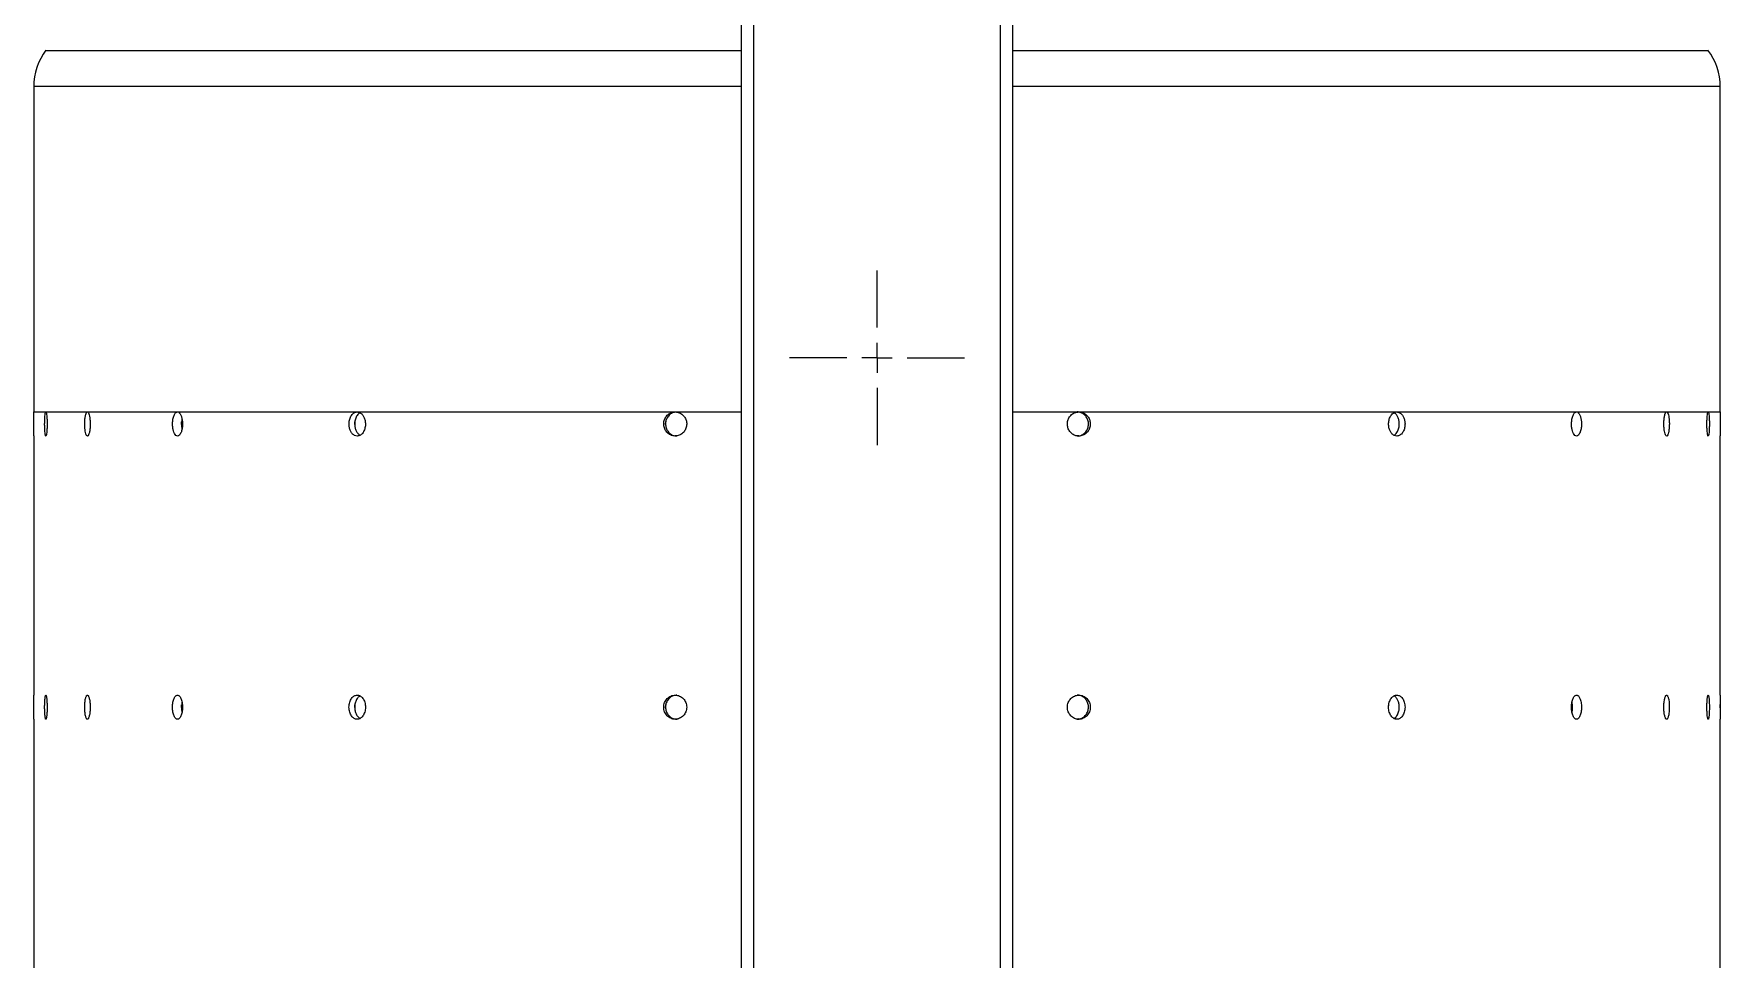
# Model space of a CAD drawing. Header units: millimetres. Extents: x -6549 to -609, y -17178 to -12978.
# Drawn here: x -3697.1 to -3417.1, y -13879.3 to -13725.7 of the extents above; entities that cross this region are included whole.
import ezdxf

# ---------------------------------------------------------------- set-up
doc = ezdxf.new("R2010")
doc.units = ezdxf.units.MM

# ---------------------------------------------------------------- blocks, each defined once
blk = doc.blocks.new('SW_CENTERMARKSYMBOL_10')
at = {"color": 0, "linetype": 'Continuous', "lineweight": 0}
for p, q in [((0, 0.5), (0, 1.45)), ((-0.5, 0), (-1.45, 0)), ((0, 0), (-0.25, 0)), ((0, 0), (0, 0.25)), ((0, 0), (0, -0.25)), ((0, 0), (0.25, 0)), ((0.5, 0), (1.45, 0)), ((0, -0.5), (0, -1.45))]:
    blk.add_line(p, q, dxfattribs=at)
blk = doc.blocks.new('bok')
for p, q in [((-7872.73, -15417.95), (-7872.73, -14566.95)), ((-7870.73, -14566.95), (-7870.73, -15417.95)), ((-7829.73, -15417.95), (-7829.73, -14566.95)), ((-7827.73, -14566.95), (-7827.73, -15417.95)), ((-7990.23, -14645.95), (-7990.23, -14699.95)), ((-7710.23, -14699.95), (-7710.23, -14645.95)), ((-7990.23, -14699.95), (-7988.22, -14699.95)), ((-7988.22, -14699.95), (-7981.32, -14699.95)), ((-7981.32, -14699.95), (-7966.36, -14699.95)), ((-7966.36, -14699.95), (-7936.53, -14699.95)), ((-7936.53, -14699.95), (-7883.73, -14699.95)), ((-7883.73, -14699.95), (-7872.73, -14699.95)), ((-7827.73, -14699.95), (-7816.72, -14699.95)), ((-7816.72, -14699.95), (-7763.93, -14699.95)), ((-7763.93, -14699.95), (-7734.09, -14699.95)), ((-7734.09, -14699.95), (-7719.14, -14699.95)), ((-7719.14, -14699.95), (-7712.24, -14699.95)), ((-7712.24, -14699.95), (-7710.23, -14699.95)), ((-7965.69, -14702.02), (-7965.68, -14701.57)), ((-7936.93, -14702.01), (-7936.9, -14701.57)), ((-7885.32, -14702.04), (-7885.29, -14701.52)), ((-7990.23, -14703.92), (-7990.23, -14746.95)), ((-7883.42, -14703.9), (-7883.73, -14703.93)), ((-7816.7, -14703.9), (-7817.02, -14703.93)), ((-7710.23, -14746.95), (-7710.23, -14703.92)), ((-7965.69, -14749.02), (-7965.68, -14748.57)), ((-7936.93, -14749.01), (-7936.9, -14748.57)), ((-7885.32, -14749.04), (-7885.29, -14748.52)), ((-7818.62, -14749.05), (-7818.58, -14748.52)), ((-7765.29, -14749.02), (-7765.26, -14748.57)), ((-7734.92, -14749.02), (-7734.91, -14748.56)), ((-7710.23, -14749.06), (-7710.23, -14748.51)), ((-7990.23, -14750.92), (-7990.23, -14793.95)), ((-7883.42, -14750.9), (-7883.73, -14750.93)), ((-7816.7, -14750.9), (-7817.02, -14750.93)), ((-7710.23, -14793.95), (-7710.23, -14750.92))]:
    blk.add_line(p, q)
for centre, start, end in [((-7980.23, -14645.95), 142.8382, 180.0318), ((-7720.23, -14645.95), 359.9439, 37.2348)]:
    blk.add_arc(centre, 10, start, end)
for points, knots in [([(-7988.14, -14639.95), (-7988.1, -14639.95), (-7987.99, -14639.95), (-7986.49, -14639.95), (-7984.17, -14639.95), (-7981.23, -14639.95), (-7977.44, -14639.95), (-7972.75, -14639.95), (-7967.07, -14639.95), (-7960.87, -14639.95), (-7954.35, -14639.95), (-7947.65, -14639.95), (-7940.16, -14639.95), (-7932.44, -14639.95), (-7924.72, -14639.95), (-7917.11, -14639.95), (-7908.86, -14639.95), (-7900.84, -14639.95), (-7893.35, -14639.95), (-7886.48, -14639.95), (-7879.61, -14639.95), (-7874.92, -14639.95), (-7872.73, -14639.95)], [0, 0, 0, 0, 0.066397, 0.14653, 0.209783, 0.273068, 0.336315, 0.40105, 0.465829, 0.530543, 0.580927, 0.631306, 0.682472, 0.733628, 0.772702, 0.81177, 0.851754, 0.891725, 0.919351, 0.946972, 0.975292, 1, 1, 1, 1]), ([(-7827.73, -14639.95), (-7825.72, -14639.95), (-7821.42, -14639.95), (-7815.07, -14639.95), (-7808.62, -14639.95), (-7802.38, -14639.95), (-7795.13, -14639.95), (-7787.15, -14639.95), (-7778.62, -14639.95), (-7770.69, -14639.95), (-7763.21, -14639.95), (-7756.24, -14639.95), (-7749.79, -14639.95), (-7743.91, -14639.95), (-7738.57, -14639.95), (-7733.75, -14639.95), (-7728.7, -14639.95), (-7723.76, -14639.95), (-7719.33, -14639.95), (-7715.94, -14639.95), (-7713.63, -14639.95), (-7712.36, -14639.95), (-7712.34, -14639.95), (-7712.33, -14639.95)], [0, 0, 0, 0, 0.022697, 0.048446, 0.074198, 0.100485, 0.126776, 0.169067, 0.211372, 0.254814, 0.298264, 0.344276, 0.390335, 0.436364, 0.483576, 0.530817, 0.578038, 0.650816, 0.723663, 0.796459, 0.87126, 0.946114, 1, 1, 1, 1]), ([(-7872.73, -14645.95), (-7873.33, -14645.95), (-7877.2, -14645.95), (-7884.05, -14645.95), (-7892.96, -14645.95), (-7901.21, -14645.95), (-7908.86, -14645.95), (-7916.08, -14645.95), (-7923.87, -14645.95), (-7932.02, -14645.95), (-7940.27, -14645.95), (-7947.74, -14645.95), (-7954.9, -14645.95), (-7961.66, -14645.95), (-7967.9, -14645.95), (-7973.29, -14645.95), (-7977.87, -14645.95), (-7981.91, -14645.95), (-7985.31, -14645.95), (-7987.95, -14645.95), (-7989.57, -14645.95), (-7990.29, -14645.95), (-7990.17, -14645.95), (-7990.14, -14645.95)], [0, 0, 0, 0, 0.006541, 0.042544, 0.078456, 0.112099, 0.145844, 0.179623, 0.21331, 0.262203, 0.31123, 0.360309, 0.409273, 0.467727, 0.526307, 0.584965, 0.643615, 0.702129, 0.771179, 0.840387, 0.909687, 0.978999, 1, 1, 1, 1]), ([(-7710.35, -14645.95), (-7710.33, -14645.95), (-7710.29, -14645.95), (-7711.28, -14645.95), (-7713.2, -14645.95), (-7716.16, -14645.95), (-7720.14, -14645.95), (-7725.18, -14645.95), (-7730.82, -14645.95), (-7736.77, -14645.95), (-7742.83, -14645.95), (-7749.66, -14645.95), (-7757.29, -14645.95), (-7765.16, -14645.95), (-7773.1, -14645.95), (-7780.96, -14645.95), (-7789.44, -14645.95), (-7798.36, -14645.95), (-7807.68, -14645.95), (-7817.36, -14645.95), (-7824.12, -14645.95), (-7827.66, -14645.95), (-7827.73, -14645.95)], [0, 0, 0, 0, 0.041515, 0.11146, 0.181624, 0.251862, 0.322055, 0.392117, 0.461994, 0.514094, 0.566353, 0.618613, 0.670768, 0.722781, 0.763311, 0.80396, 0.844558, 0.885017, 0.923072, 0.961214, 0.999222, 1, 1, 1, 1]), ([(-7990.23, -14703.92), (-7990.23, -14703.93), (-7990.23, -14703.96), (-7990.23, -14703.77), (-7990.23, -14703.39), (-7990.22, -14702.82), (-7990.22, -14702.16), (-7990.22, -14701.48), (-7990.23, -14700.85), (-7990.23, -14700.35), (-7990.23, -14700.01), (-7990.23, -14699.97), (-7990.23, -14699.95)], [0, 0, 0, 0, 0.037075, 0.144442, 0.251811, 0.35918, 0.466549, 0.573919, 0.681284, 0.788655, 0.896025, 1, 1, 1, 1]), ([(-7988.22, -14699.95), (-7988.24, -14699.97), (-7988.29, -14700.02), (-7988.35, -14700.37), (-7988.39, -14700.89), (-7988.41, -14701.45), (-7988.42, -14702.03), (-7988.41, -14702.61), (-7988.38, -14703.21), (-7988.33, -14703.66), (-7988.27, -14703.93), (-7988.2, -14703.98), (-7988.13, -14703.79), (-7988.07, -14703.39), (-7988.03, -14702.82), (-7988.01, -14702.16), (-7988.01, -14701.48), (-7988.04, -14700.86), (-7988.09, -14700.36), (-7988.15, -14700.03), (-7988.2, -14699.95), (-7988.22, -14699.95), (-7988.22, -14699.95)], [0, 0, 0, 0, 0.0543134, 0.1093523, 0.1638474, 0.2174112, 0.2501052, 0.3026093, 0.3551004, 0.4080241, 0.461858, 0.5165361, 0.571615, 0.6264718, 0.6806007, 0.7338359, 0.7864009, 0.8387789, 0.8915075, 0.9449911, 0.9993393, 1, 1, 1, 1]), ([(-7981.32, -14699.95), (-7981.37, -14699.97), (-7981.47, -14700.01), (-7981.61, -14700.35), (-7981.71, -14700.89), (-7981.76, -14701.47), (-7981.77, -14702.03), (-7981.75, -14702.59), (-7981.69, -14703.16), (-7981.58, -14703.62), (-7981.45, -14703.91), (-7981.29, -14703.99), (-7981.13, -14703.81), (-7980.99, -14703.4), (-7980.89, -14702.81), (-7980.85, -14702.15), (-7980.86, -14701.49), (-7980.92, -14700.89), (-7981.02, -14700.4), (-7981.15, -14700.05), (-7981.26, -14699.95), (-7981.31, -14699.95), (-7981.32, -14699.95)], [0, 0, 0, 0, 0.051653, 0.110559, 0.167411, 0.220657, 0.250137, 0.299604, 0.349022, 0.399811, 0.453724, 0.510809, 0.569732, 0.62811, 0.683713, 0.73579, 0.785325, 0.834206, 0.88435, 0.93715, 0.993128, 1, 1, 1, 1]), ([(-7966.36, -14699.95), (-7966.44, -14699.97), (-7966.63, -14700), (-7966.89, -14700.34), (-7967.09, -14700.92), (-7967.17, -14701.5), (-7967.19, -14702.05), (-7967.16, -14702.57), (-7967.05, -14703.12), (-7966.87, -14703.57), (-7966.63, -14703.88), (-7966.34, -14703.99), (-7966.04, -14703.84), (-7965.77, -14703.42), (-7965.59, -14702.8), (-7965.52, -14702.12), (-7965.54, -14701.48), (-7965.64, -14700.92), (-7965.8, -14700.44), (-7966.03, -14700.08), (-7966.23, -14699.96), (-7966.34, -14699.95), (-7966.36, -14699.95)], [0, 0, 0, 0, 0.0490529, 0.1129895, 0.1730685, 0.2259198, 0.2501864, 0.2962531, 0.3422353, 0.3904084, 0.443996, 0.503536, 0.5671366, 0.6302601, 0.6880193, 0.7387748, 0.7848072, 0.8298139, 0.8770329, 0.9288314, 0.9863905, 1, 1, 1, 1]), ([(-7936.53, -14699.95), (-7936.66, -14699.96), (-7936.96, -14700), (-7937.39, -14700.34), (-7937.73, -14700.92), (-7937.87, -14701.51), (-7937.9, -14702.05), (-7937.84, -14702.56), (-7937.66, -14703.11), (-7937.37, -14703.56), (-7936.98, -14703.88), (-7936.51, -14703.99), (-7936, -14703.85), (-7935.55, -14703.42), (-7935.26, -14702.8), (-7935.14, -14702.12), (-7935.18, -14701.48), (-7935.33, -14700.92), (-7935.6, -14700.44), (-7935.97, -14700.09), (-7936.3, -14699.96), (-7936.49, -14699.95), (-7936.53, -14699.95)], [0, 0, 0, 0, 0.048575, 0.113518, 0.174378, 0.227227, 0.250329, 0.295733, 0.341048, 0.388712, 0.442258, 0.502315, 0.566841, 0.630828, 0.688901, 0.73938, 0.784853, 0.82927, 0.87601, 0.927561, 0.98526, 1, 1, 1, 1]), ([(-7883.73, -14699.95), (-7883.94, -14699.97), (-7884.37, -14700.01), (-7884.95, -14700.36), (-7885.39, -14700.89), (-7885.6, -14701.45), (-7885.66, -14702.03), (-7885.57, -14702.6), (-7885.27, -14703.19), (-7884.81, -14703.64), (-7884.22, -14703.92), (-7883.56, -14703.98), (-7882.91, -14703.8), (-7882.36, -14703.39), (-7881.97, -14702.82), (-7881.8, -14702.16), (-7881.84, -14701.49), (-7882.08, -14700.87), (-7882.5, -14700.37), (-7883.06, -14700.04), (-7883.5, -14699.95), (-7883.72, -14699.95), (-7883.73, -14699.95)], [0, 0, 0, 0, 0.053189, 0.109587, 0.165077, 0.218673, 0.250352, 0.301663, 0.352943, 0.405123, 0.459192, 0.514931, 0.571347, 0.627179, 0.68155, 0.734323, 0.785992, 0.837362, 0.889286, 0.942443, 0.997148, 1, 1, 1, 1]), ([(-7883.44, -14699.96), (-7883.65, -14699.97), (-7884.08, -14700.01), (-7884.65, -14700.36), (-7885.09, -14700.89), (-7885.31, -14701.45), (-7885.33, -14701.81), (-7885.34, -14701.95)], [0, 0, 0, 0, 0.212071, 0.437825, 0.659803, 0.873856, 1, 1, 1, 1]), ([(-7816.72, -14699.95), (-7816.93, -14699.97), (-7817.37, -14700.01), (-7817.95, -14700.36), (-7818.39, -14700.89), (-7818.6, -14701.45), (-7818.65, -14702.03), (-7818.56, -14702.61), (-7818.26, -14703.2), (-7817.79, -14703.65), (-7817.2, -14703.93), (-7816.54, -14703.98), (-7815.9, -14703.8), (-7815.35, -14703.39), (-7814.97, -14702.82), (-7814.8, -14702.15), (-7814.84, -14701.48), (-7815.08, -14700.87), (-7815.49, -14700.38), (-7816.05, -14700.04), (-7816.49, -14699.95), (-7816.71, -14699.95), (-7816.72, -14699.95)], [0, 0, 0, 0, 0.053512, 0.109643, 0.164508, 0.217741, 0.249733, 0.301411, 0.353073, 0.405322, 0.458955, 0.514128, 0.570382, 0.626634, 0.681598, 0.734542, 0.785822, 0.836641, 0.888347, 0.941822, 0.997129, 1, 1, 1, 1]), ([(-7817.02, -14703.93), (-7816.96, -14703.93), (-7816.69, -14703.97), (-7816.2, -14703.79), (-7815.65, -14703.39), (-7815.26, -14702.81), (-7815.09, -14702.15), (-7815.14, -14701.48), (-7815.38, -14700.88), (-7815.79, -14700.37), (-7816.34, -14700.06), (-7816.78, -14699.91), (-7817.01, -14699.95), (-7817.02, -14699.96)], [0, 0, 0, 0, 0.02889, 0.141518, 0.254152, 0.364094, 0.469812, 0.572066, 0.673358, 0.776497, 0.883316, 0.993955, 1, 1, 1, 1]), ([(-7763.93, -14699.95), (-7764.06, -14699.97), (-7764.36, -14700), (-7764.8, -14700.35), (-7765.14, -14700.93), (-7765.28, -14701.51), (-7765.31, -14702.05), (-7765.25, -14702.57), (-7765.06, -14703.12), (-7764.77, -14703.57), (-7764.37, -14703.88), (-7763.9, -14703.99), (-7763.4, -14703.84), (-7762.96, -14703.42), (-7762.66, -14702.79), (-7762.55, -14702.11), (-7762.59, -14701.48), (-7762.74, -14700.92), (-7763, -14700.45), (-7763.36, -14700.09), (-7763.69, -14699.96), (-7763.89, -14699.95), (-7763.93, -14699.95)], [0, 0, 0, 0, 0.049072, 0.11378, 0.173758, 0.226099, 0.249539, 0.295306, 0.340993, 0.388792, 0.441948, 0.501313, 0.565458, 0.629886, 0.688756, 0.739443, 0.784466, 0.828339, 0.874875, 0.926749, 0.985174, 1, 1, 1, 1]), ([(-7734.09, -14699.95), (-7734.17, -14699.97), (-7734.36, -14700), (-7734.62, -14700.35), (-7734.83, -14700.92), (-7734.91, -14701.5), (-7734.93, -14702.05), (-7734.9, -14702.57), (-7734.78, -14703.12), (-7734.6, -14703.57), (-7734.36, -14703.88), (-7734.07, -14703.99), (-7733.77, -14703.84), (-7733.51, -14703.42), (-7733.33, -14702.8), (-7733.26, -14702.12), (-7733.28, -14701.48), (-7733.38, -14700.92), (-7733.54, -14700.44), (-7733.76, -14700.08), (-7733.95, -14699.96), (-7734.07, -14699.95), (-7734.09, -14699.95)], [0, 0, 0, 0, 0.049345, 0.113133, 0.172688, 0.225238, 0.249711, 0.296001, 0.342215, 0.390468, 0.443811, 0.502932, 0.566313, 0.629711, 0.687944, 0.738824, 0.784584, 0.829253, 0.876344, 0.92834, 0.986341, 1, 1, 1, 1]), ([(-7719.14, -14699.95), (-7719.19, -14699.97), (-7719.29, -14700.01), (-7719.43, -14700.35), (-7719.54, -14700.89), (-7719.59, -14701.46), (-7719.6, -14702.03), (-7719.58, -14702.59), (-7719.51, -14703.17), (-7719.4, -14703.62), (-7719.26, -14703.91), (-7719.11, -14703.99), (-7718.95, -14703.81), (-7718.81, -14703.4), (-7718.72, -14702.81), (-7718.68, -14702.15), (-7718.69, -14701.49), (-7718.75, -14700.89), (-7718.84, -14700.4), (-7718.97, -14700.06), (-7719.07, -14699.95), (-7719.13, -14699.95), (-7719.14, -14699.95)], [0, 0, 0, 0, 0.051787, 0.110599, 0.167196, 0.220294, 0.249892, 0.299492, 0.34905, 0.399872, 0.453631, 0.510493, 0.569334, 0.627871, 0.683709, 0.735852, 0.785237, 0.83392, 0.883982, 0.936899, 0.99311, 1, 1, 1, 1]), ([(-7712.24, -14699.95), (-7712.26, -14699.97), (-7712.31, -14700.02), (-7712.37, -14700.37), (-7712.42, -14700.89), (-7712.44, -14701.45), (-7712.45, -14702.03), (-7712.44, -14702.62), (-7712.4, -14703.21), (-7712.35, -14703.66), (-7712.29, -14703.93), (-7712.22, -14703.98), (-7712.15, -14703.79), (-7712.09, -14703.39), (-7712.06, -14702.82), (-7712.04, -14702.16), (-7712.04, -14701.48), (-7712.07, -14700.86), (-7712.11, -14700.36), (-7712.17, -14700.03), (-7712.21, -14699.95), (-7712.24, -14699.95), (-7712.24, -14699.95)], [0, 0, 0, 0, 0.054365, 0.109358, 0.163749, 0.217255, 0.250001, 0.302572, 0.355128, 0.408061, 0.461818, 0.516402, 0.571458, 0.626388, 0.680614, 0.733878, 0.786377, 0.838659, 0.891351, 0.944889, 0.999338, 1, 1, 1, 1]), ([(-7710.23, -14699.95), (-7710.23, -14699.95), (-7710.23, -14699.95), (-7710.23, -14700.03), (-7710.23, -14700.37), (-7710.23, -14700.89), (-7710.23, -14701.44), (-7710.23, -14702.03), (-7710.23, -14702.62), (-7710.23, -14703.22), (-7710.23, -14703.67), (-7710.23, -14703.93), (-7710.23, -14703.92), (-7710.23, -14703.92)], [0, 0, 0, 0, 0.003441, 0.11082, 0.2182, 0.325582, 0.432963, 0.50018, 0.607558, 0.714939, 0.822317, 0.929698, 1, 1, 1, 1]), ([(-7965.62, -14701.13), (-7965.65, -14701.29), (-7965.69, -14701.55), (-7965.7, -14701.84), (-7965.7, -14701.95)], [0, 0, 0, 0, 0.626609, 1, 1, 1, 1]), ([(-7965.7, -14701.95), (-7965.69, -14702.16), (-7965.69, -14702.46), (-7965.63, -14702.71), (-7965.61, -14702.79)], [0, 0, 0, 0, 0.695888, 1, 1, 1, 1]), ([(-7936.05, -14700.1), (-7936.19, -14700.18), (-7936.47, -14700.36), (-7936.78, -14700.93), (-7936.92, -14701.51), (-7936.93, -14701.85), (-7936.93, -14701.95)], [0, 0, 0, 0, 0.278463, 0.600946, 0.87989, 1, 1, 1, 1]), ([(-7936.93, -14701.95), (-7936.92, -14702.15), (-7936.9, -14702.56), (-7936.71, -14703.1), (-7936.43, -14703.56), (-7936.19, -14703.73), (-7936.06, -14703.81)], [0, 0, 0, 0, 0.239388, 0.47829, 0.729828, 1, 1, 1, 1]), ([(-7885.34, -14701.95), (-7885.32, -14702.17), (-7885.28, -14702.6), (-7884.97, -14703.19), (-7884.51, -14703.64), (-7883.98, -14703.91), (-7883.6, -14703.92), (-7883.44, -14703.93)], [0, 0, 0, 0, 0.204515, 0.408908, 0.617031, 0.833017, 1, 1, 1, 1]), ([(-7764.41, -14703.81), (-7764.39, -14703.81), (-7764.21, -14703.76), (-7763.91, -14703.4), (-7763.62, -14702.8), (-7763.51, -14702.11), (-7763.54, -14701.48), (-7763.69, -14700.92), (-7763.95, -14700.46), (-7764.2, -14700.17), (-7764.37, -14700.11), (-7764.4, -14700.1)], [0, 0, 0, 0, 0.016507, 0.186882, 0.342247, 0.475463, 0.593426, 0.708321, 0.830379, 0.966763, 1, 1, 1, 1]), ([(-7990.23, -14750.92), (-7990.23, -14750.93), (-7990.23, -14750.96), (-7990.23, -14750.77), (-7990.23, -14750.39), (-7990.22, -14749.82), (-7990.22, -14749.16), (-7990.22, -14748.48), (-7990.23, -14747.85), (-7990.23, -14747.35), (-7990.23, -14747.01), (-7990.23, -14746.97), (-7990.23, -14746.95)], [0, 0, 0, 0, 0.037078, 0.144456, 0.251834, 0.359213, 0.466593, 0.573972, 0.681348, 0.788725, 0.896105, 1, 1, 1, 1]), ([(-7988.42, -14748.95), (-7988.42, -14749.08), (-7988.42, -14749.21), (-7988.41, -14749.47), (-7988.41, -14749.6), (-7988.4, -14749.84), (-7988.39, -14749.96), (-7988.38, -14750.18), (-7988.37, -14750.28), (-7988.34, -14750.55), (-7988.32, -14750.7), (-7988.28, -14750.85), (-7988.27, -14750.89), (-7988.25, -14750.94), (-7988.23, -14750.95), (-7988.21, -14750.95), (-7988.19, -14750.94), (-7988.17, -14750.89), (-7988.15, -14750.85), (-7988.13, -14750.75), (-7988.12, -14750.69), (-7988.09, -14750.55), (-7988.08, -14750.46), (-7988.06, -14750.28), (-7988.06, -14750.18), (-7988.04, -14749.96), (-7988.03, -14749.84), (-7988.02, -14749.6), (-7988.02, -14749.47), (-7988.01, -14749.22), (-7988.01, -14749.08), (-7988.01, -14748.69), (-7988.02, -14748.42), (-7988.04, -14747.94), (-7988.05, -14747.71), (-7988.08, -14747.44), (-7988.09, -14747.35), (-7988.12, -14747.21), (-7988.13, -14747.15), (-7988.15, -14747.05), (-7988.17, -14747.01), (-7988.19, -14746.96), (-7988.21, -14746.95), (-7988.23, -14746.95), (-7988.25, -14746.96), (-7988.27, -14747.01), (-7988.28, -14747.05), (-7988.31, -14747.15), (-7988.32, -14747.21), (-7988.34, -14747.35), (-7988.35, -14747.44), (-7988.37, -14747.62), (-7988.38, -14747.72), (-7988.39, -14747.94), (-7988.4, -14748.06), (-7988.41, -14748.42), (-7988.42, -14748.68), (-7988.42, -14748.95)], [0, 0, 0, 0, 0.03125, 0.03125, 0.0625, 0.0625, 0.09375, 0.09375, 0.125, 0.125, 0.1875, 0.1875, 0.21875, 0.21875, 0.25, 0.25, 0.28125, 0.28125, 0.3125, 0.3125, 0.34375, 0.34375, 0.375, 0.375, 0.40625, 0.40625, 0.4375, 0.4375, 0.46875, 0.46875, 0.5, 0.5, 0.5625, 0.5625, 0.625, 0.625, 0.65625, 0.65625, 0.6875, 0.6875, 0.71875, 0.71875, 0.75, 0.75, 0.78125, 0.78125, 0.8125, 0.8125, 0.84375, 0.84375, 0.875, 0.875, 0.90625, 0.90625, 0.9375, 0.9375, 1, 1, 1, 1]), ([(-7981.77, -14748.95), (-7981.77, -14749.09), (-7981.77, -14749.22), (-7981.75, -14749.48), (-7981.75, -14749.61), (-7981.71, -14749.98), (-7981.68, -14750.2), (-7981.61, -14750.48), (-7981.59, -14750.56), (-7981.54, -14750.7), (-7981.52, -14750.76), (-7981.46, -14750.85), (-7981.43, -14750.89), (-7981.38, -14750.94), (-7981.35, -14750.95), (-7981.29, -14750.95), (-7981.26, -14750.94), (-7981.21, -14750.89), (-7981.18, -14750.85), (-7981.12, -14750.76), (-7981.1, -14750.7), (-7981.05, -14750.56), (-7981.02, -14750.48), (-7980.96, -14750.2), (-7980.92, -14749.99), (-7980.88, -14749.61), (-7980.87, -14749.49), (-7980.86, -14749.22), (-7980.86, -14749.09), (-7980.86, -14748.68), (-7980.87, -14748.41), (-7980.91, -14748.04), (-7980.92, -14747.92), (-7980.96, -14747.7), (-7980.98, -14747.6), (-7981.02, -14747.42), (-7981.05, -14747.34), (-7981.1, -14747.2), (-7981.12, -14747.14), (-7981.18, -14747.04), (-7981.21, -14747.01), (-7981.26, -14746.96), (-7981.29, -14746.95), (-7981.35, -14746.95), (-7981.38, -14746.96), (-7981.43, -14747.01), (-7981.46, -14747.05), (-7981.52, -14747.14), (-7981.54, -14747.2), (-7981.59, -14747.34), (-7981.61, -14747.42), (-7981.66, -14747.6), (-7981.67, -14747.7), (-7981.71, -14747.92), (-7981.72, -14748.04), (-7981.76, -14748.4), (-7981.77, -14748.68), (-7981.77, -14748.95)], [0, 0, 0, 0, 0.03125, 0.03125, 0.0625, 0.0625, 0.125, 0.125, 0.15625, 0.15625, 0.1875, 0.1875, 0.21875, 0.21875, 0.25, 0.25, 0.28125, 0.28125, 0.3125, 0.3125, 0.34375, 0.34375, 0.375, 0.375, 0.4375, 0.4375, 0.46875, 0.46875, 0.5, 0.5, 0.5625, 0.5625, 0.59375, 0.59375, 0.625, 0.625, 0.65625, 0.65625, 0.6875, 0.6875, 0.71875, 0.71875, 0.75, 0.75, 0.78125, 0.78125, 0.8125, 0.8125, 0.84375, 0.84375, 0.875, 0.875, 0.90625, 0.90625, 0.9375, 0.9375, 1, 1, 1, 1]), ([(-7967.18, -14748.95), (-7967.18, -14749.09), (-7967.18, -14749.23), (-7967.15, -14749.5), (-7967.14, -14749.63), (-7967.07, -14750.01), (-7967, -14750.23), (-7966.89, -14750.49), (-7966.85, -14750.57), (-7966.76, -14750.71), (-7966.71, -14750.77), (-7966.57, -14750.9), (-7966.47, -14750.95), (-7966.26, -14750.95), (-7966.16, -14750.9), (-7965.97, -14750.72), (-7965.88, -14750.59), (-7965.76, -14750.32), (-7965.72, -14750.22), (-7965.66, -14750), (-7965.63, -14749.89), (-7965.58, -14749.64), (-7965.56, -14749.5), (-7965.54, -14749.23), (-7965.53, -14749.09), (-7965.53, -14748.67), (-7965.56, -14748.4), (-7965.63, -14748.02), (-7965.65, -14747.9), (-7965.72, -14747.68), (-7965.76, -14747.58), (-7965.88, -14747.31), (-7965.97, -14747.18), (-7966.11, -14747.04), (-7966.16, -14747.01), (-7966.26, -14746.96), (-7966.31, -14746.95), (-7966.42, -14746.95), (-7966.47, -14746.96), (-7966.57, -14747.01), (-7966.62, -14747.04), (-7966.71, -14747.13), (-7966.76, -14747.19), (-7966.85, -14747.32), (-7966.89, -14747.4), (-7966.97, -14747.58), (-7967, -14747.68), (-7967.06, -14747.9), (-7967.09, -14748.02), (-7967.14, -14748.26), (-7967.15, -14748.39), (-7967.18, -14748.67), (-7967.18, -14748.81), (-7967.18, -14748.95)], [0, 0, 0, 0, 0.03125, 0.03125, 0.0625, 0.0625, 0.125, 0.125, 0.15625, 0.15625, 0.1875, 0.1875, 0.25, 0.25, 0.3125, 0.3125, 0.375, 0.375, 0.40625, 0.40625, 0.4375, 0.4375, 0.46875, 0.46875, 0.5, 0.5, 0.5625, 0.5625, 0.59375, 0.59375, 0.625, 0.625, 0.6875, 0.6875, 0.71875, 0.71875, 0.75, 0.75, 0.78125, 0.78125, 0.8125, 0.8125, 0.84375, 0.84375, 0.875, 0.875, 0.90625, 0.90625, 0.9375, 0.9375, 0.96875, 0.96875, 1, 1, 1, 1]), ([(-7937.89, -14748.95), (-7937.89, -14749.09), (-7937.88, -14749.23), (-7937.84, -14749.5), (-7937.81, -14749.64), (-7937.7, -14750.01), (-7937.59, -14750.23), (-7937.4, -14750.5), (-7937.33, -14750.58), (-7937.18, -14750.71), (-7937.11, -14750.77), (-7936.87, -14750.9), (-7936.7, -14750.95), (-7936.37, -14750.95), (-7936.2, -14750.91), (-7935.88, -14750.72), (-7935.73, -14750.59), (-7935.53, -14750.32), (-7935.47, -14750.22), (-7935.37, -14750.01), (-7935.32, -14749.89), (-7935.24, -14749.64), (-7935.21, -14749.51), (-7935.17, -14749.24), (-7935.16, -14749.1), (-7935.16, -14748.67), (-7935.2, -14748.39), (-7935.32, -14748.02), (-7935.36, -14747.9), (-7935.47, -14747.68), (-7935.53, -14747.58), (-7935.66, -14747.4), (-7935.73, -14747.32), (-7935.88, -14747.19), (-7935.96, -14747.13), (-7936.12, -14747.04), (-7936.2, -14747), (-7936.37, -14746.96), (-7936.45, -14746.95), (-7936.62, -14746.95), (-7936.7, -14746.96), (-7936.87, -14747.01), (-7936.95, -14747.04), (-7937.11, -14747.13), (-7937.18, -14747.19), (-7937.33, -14747.32), (-7937.4, -14747.4), (-7937.52, -14747.58), (-7937.58, -14747.68), (-7937.69, -14747.89), (-7937.73, -14748.01), (-7937.81, -14748.26), (-7937.84, -14748.39), (-7937.88, -14748.66), (-7937.89, -14748.81), (-7937.89, -14748.95)], [0, 0, 0, 0, 0.03125, 0.03125, 0.0625, 0.0625, 0.125, 0.125, 0.15625, 0.15625, 0.1875, 0.1875, 0.25, 0.25, 0.3125, 0.3125, 0.375, 0.375, 0.40625, 0.40625, 0.4375, 0.4375, 0.46875, 0.46875, 0.5, 0.5, 0.5625, 0.5625, 0.59375, 0.59375, 0.625, 0.625, 0.65625, 0.65625, 0.6875, 0.6875, 0.71875, 0.71875, 0.75, 0.75, 0.78125, 0.78125, 0.8125, 0.8125, 0.84375, 0.84375, 0.875, 0.875, 0.90625, 0.90625, 0.9375, 0.9375, 0.96875, 0.96875, 1, 1, 1, 1]), ([(-7936.05, -14747.1), (-7936.18, -14747.18), (-7936.47, -14747.36), (-7936.78, -14747.93), (-7936.92, -14748.51), (-7936.93, -14748.85), (-7936.93, -14748.95)], [0, 0, 0, 0, 0.280374, 0.602013, 0.880219, 1, 1, 1, 1]), ([(-7885.63, -14748.95), (-7885.63, -14749.08), (-7885.62, -14749.22), (-7885.57, -14749.47), (-7885.53, -14749.6), (-7885.44, -14749.85), (-7885.38, -14749.96), (-7885.24, -14750.18), (-7885.16, -14750.28), (-7884.89, -14750.56), (-7884.68, -14750.7), (-7884.34, -14750.85), (-7884.22, -14750.89), (-7883.98, -14750.94), (-7883.86, -14750.95), (-7883.61, -14750.95), (-7883.49, -14750.94), (-7883.25, -14750.89), (-7883.13, -14750.85), (-7882.9, -14750.75), (-7882.79, -14750.69), (-7882.58, -14750.55), (-7882.49, -14750.47), (-7882.31, -14750.28), (-7882.23, -14750.18), (-7882.09, -14749.97), (-7882.02, -14749.85), (-7881.93, -14749.6), (-7881.89, -14749.48), (-7881.84, -14749.22), (-7881.82, -14749.08), (-7881.82, -14748.68), (-7881.88, -14748.42), (-7882.02, -14748.05), (-7882.08, -14747.93), (-7882.23, -14747.72), (-7882.31, -14747.61), (-7882.48, -14747.43), (-7882.58, -14747.35), (-7882.79, -14747.21), (-7882.9, -14747.15), (-7883.25, -14747), (-7883.49, -14746.95), (-7883.86, -14746.95), (-7883.98, -14746.96), (-7884.22, -14747.01), (-7884.34, -14747.05), (-7884.57, -14747.15), (-7884.68, -14747.21), (-7884.88, -14747.35), (-7884.98, -14747.43), (-7885.16, -14747.61), (-7885.23, -14747.71), (-7885.38, -14747.93), (-7885.44, -14748.05), (-7885.58, -14748.41), (-7885.63, -14748.68), (-7885.63, -14748.95)], [0, 0, 0, 0, 0.03125, 0.03125, 0.0625, 0.0625, 0.09375, 0.09375, 0.125, 0.125, 0.1875, 0.1875, 0.21875, 0.21875, 0.25, 0.25, 0.28125, 0.28125, 0.3125, 0.3125, 0.34375, 0.34375, 0.375, 0.375, 0.40625, 0.40625, 0.4375, 0.4375, 0.46875, 0.46875, 0.5, 0.5, 0.5625, 0.5625, 0.59375, 0.59375, 0.625, 0.625, 0.65625, 0.65625, 0.6875, 0.6875, 0.75, 0.75, 0.78125, 0.78125, 0.8125, 0.8125, 0.84375, 0.84375, 0.875, 0.875, 0.90625, 0.90625, 0.9375, 0.9375, 1, 1, 1, 1]), ([(-7883.44, -14746.96), (-7883.65, -14746.97), (-7884.08, -14747.01), (-7884.65, -14747.36), (-7885.09, -14747.89), (-7885.31, -14748.45), (-7885.33, -14748.81), (-7885.34, -14748.95)], [0, 0, 0, 0, 0.2120735, 0.4378295, 0.6598019, 0.873865, 1, 1, 1, 1]), ([(-7818.63, -14748.95), (-7818.63, -14749.08), (-7818.62, -14749.22), (-7818.57, -14749.48), (-7818.53, -14749.6), (-7818.43, -14749.85), (-7818.37, -14749.96), (-7818.23, -14750.18), (-7818.15, -14750.28), (-7817.88, -14750.56), (-7817.67, -14750.71), (-7817.33, -14750.85), (-7817.21, -14750.89), (-7816.97, -14750.94), (-7816.84, -14750.95), (-7816.6, -14750.95), (-7816.47, -14750.94), (-7816.24, -14750.89), (-7816.12, -14750.85), (-7815.89, -14750.75), (-7815.78, -14750.69), (-7815.58, -14750.55), (-7815.48, -14750.47), (-7815.21, -14750.19), (-7815.07, -14749.97), (-7814.92, -14749.6), (-7814.89, -14749.48), (-7814.84, -14749.22), (-7814.82, -14749.08), (-7814.82, -14748.68), (-7814.87, -14748.42), (-7815.02, -14748.05), (-7815.08, -14747.94), (-7815.22, -14747.72), (-7815.3, -14747.62), (-7815.48, -14747.43), (-7815.57, -14747.35), (-7815.78, -14747.21), (-7815.89, -14747.15), (-7816.23, -14747), (-7816.47, -14746.95), (-7816.84, -14746.95), (-7816.97, -14746.96), (-7817.21, -14747.01), (-7817.33, -14747.05), (-7817.56, -14747.14), (-7817.66, -14747.2), (-7817.87, -14747.35), (-7817.97, -14747.43), (-7818.15, -14747.61), (-7818.23, -14747.71), (-7818.37, -14747.93), (-7818.43, -14748.05), (-7818.58, -14748.41), (-7818.63, -14748.68), (-7818.63, -14748.95)], [0, 0, 0, 0, 0.03125, 0.03125, 0.0625, 0.0625, 0.09375, 0.09375, 0.125, 0.125, 0.1875, 0.1875, 0.21875, 0.21875, 0.25, 0.25, 0.28125, 0.28125, 0.3125, 0.3125, 0.34375, 0.34375, 0.375, 0.375, 0.4375, 0.4375, 0.46875, 0.46875, 0.5, 0.5, 0.5625, 0.5625, 0.59375, 0.59375, 0.625, 0.625, 0.65625, 0.65625, 0.6875, 0.6875, 0.75, 0.75, 0.78125, 0.78125, 0.8125, 0.8125, 0.84375, 0.84375, 0.875, 0.875, 0.90625, 0.90625, 0.9375, 0.9375, 1, 1, 1, 1]), ([(-7817.02, -14750.93), (-7816.96, -14750.93), (-7816.69, -14750.97), (-7816.2, -14750.79), (-7815.65, -14750.39), (-7815.26, -14749.81), (-7815.09, -14749.15), (-7815.14, -14748.48), (-7815.38, -14747.88), (-7815.79, -14747.37), (-7816.34, -14747.06), (-7816.78, -14746.91), (-7817.01, -14746.95), (-7817.02, -14746.96)], [0, 0, 0, 0, 0.02889, 0.141516, 0.254153, 0.36409, 0.469809, 0.572062, 0.673358, 0.776498, 0.883316, 0.993955, 1, 1, 1, 1]), ([(-7765.3, -14748.95), (-7765.3, -14749.09), (-7765.29, -14749.23), (-7765.25, -14749.5), (-7765.22, -14749.64), (-7765.1, -14750.01), (-7764.99, -14750.23), (-7764.79, -14750.5), (-7764.72, -14750.58), (-7764.58, -14750.71), (-7764.5, -14750.77), (-7764.26, -14750.91), (-7764.09, -14750.95), (-7763.75, -14750.95), (-7763.59, -14750.9), (-7763.27, -14750.72), (-7763.13, -14750.59), (-7762.93, -14750.32), (-7762.88, -14750.22), (-7762.77, -14750.01), (-7762.73, -14749.89), (-7762.65, -14749.64), (-7762.62, -14749.51), (-7762.58, -14749.24), (-7762.57, -14749.1), (-7762.57, -14748.81), (-7762.58, -14748.68), (-7762.62, -14748.4), (-7762.65, -14748.27), (-7762.72, -14748.02), (-7762.77, -14747.9), (-7762.87, -14747.68), (-7762.93, -14747.58), (-7763.06, -14747.4), (-7763.13, -14747.32), (-7763.27, -14747.19), (-7763.35, -14747.13), (-7763.51, -14747.04), (-7763.59, -14747.01), (-7763.75, -14746.96), (-7763.84, -14746.95), (-7764.01, -14746.95), (-7764.09, -14746.96), (-7764.26, -14747), (-7764.34, -14747.04), (-7764.5, -14747.13), (-7764.58, -14747.18), (-7764.72, -14747.32), (-7764.79, -14747.4), (-7764.93, -14747.58), (-7764.98, -14747.67), (-7765.09, -14747.89), (-7765.14, -14748.01), (-7765.22, -14748.26), (-7765.25, -14748.39), (-7765.29, -14748.66), (-7765.3, -14748.81), (-7765.3, -14748.95)], [0, 0, 0, 0, 0.03125, 0.03125, 0.0625, 0.0625, 0.125, 0.125, 0.15625, 0.15625, 0.1875, 0.1875, 0.25, 0.25, 0.3125, 0.3125, 0.375, 0.375, 0.40625, 0.40625, 0.4375, 0.4375, 0.46875, 0.46875, 0.5, 0.5, 0.53125, 0.53125, 0.5625, 0.5625, 0.59375, 0.59375, 0.625, 0.625, 0.65625, 0.65625, 0.6875, 0.6875, 0.71875, 0.71875, 0.75, 0.75, 0.78125, 0.78125, 0.8125, 0.8125, 0.84375, 0.84375, 0.875, 0.875, 0.90625, 0.90625, 0.9375, 0.9375, 0.96875, 0.96875, 1, 1, 1, 1]), ([(-7764.4, -14750.81), (-7764.39, -14750.81), (-7764.2, -14750.76), (-7763.91, -14750.4), (-7763.62, -14749.8), (-7763.51, -14749.11), (-7763.54, -14748.48), (-7763.69, -14747.92), (-7763.95, -14747.46), (-7764.2, -14747.17), (-7764.37, -14747.11), (-7764.41, -14747.1)], [0, 0, 0, 0, 0.014307, 0.184828, 0.34033, 0.473669, 0.591729, 0.706725, 0.828895, 0.965397, 1, 1, 1, 1]), ([(-7734.93, -14748.95), (-7734.93, -14749.09), (-7734.92, -14749.23), (-7734.89, -14749.5), (-7734.88, -14749.63), (-7734.81, -14750.01), (-7734.74, -14750.23), (-7734.62, -14750.5), (-7734.58, -14750.58), (-7734.49, -14750.71), (-7734.44, -14750.77), (-7734.34, -14750.86), (-7734.29, -14750.89), (-7734.19, -14750.94), (-7734.14, -14750.95), (-7733.99, -14750.95), (-7733.89, -14750.9), (-7733.7, -14750.72), (-7733.61, -14750.59), (-7733.49, -14750.32), (-7733.46, -14750.22), (-7733.39, -14750), (-7733.37, -14749.89), (-7733.32, -14749.64), (-7733.3, -14749.5), (-7733.28, -14749.24), (-7733.27, -14749.09), (-7733.27, -14748.68), (-7733.3, -14748.4), (-7733.36, -14748.02), (-7733.39, -14747.9), (-7733.46, -14747.68), (-7733.49, -14747.59), (-7733.61, -14747.32), (-7733.7, -14747.18), (-7733.84, -14747.04), (-7733.89, -14747.01), (-7733.99, -14746.96), (-7734.04, -14746.95), (-7734.14, -14746.95), (-7734.19, -14746.96), (-7734.29, -14747.01), (-7734.34, -14747.04), (-7734.44, -14747.13), (-7734.49, -14747.19), (-7734.58, -14747.32), (-7734.62, -14747.4), (-7734.7, -14747.58), (-7734.74, -14747.68), (-7734.8, -14747.9), (-7734.83, -14748.01), (-7734.88, -14748.26), (-7734.89, -14748.39), (-7734.92, -14748.67), (-7734.93, -14748.81), (-7734.93, -14748.95)], [0, 0, 0, 0, 0.03125, 0.03125, 0.0625, 0.0625, 0.125, 0.125, 0.15625, 0.15625, 0.1875, 0.1875, 0.21875, 0.21875, 0.25, 0.25, 0.3125, 0.3125, 0.375, 0.375, 0.40625, 0.40625, 0.4375, 0.4375, 0.46875, 0.46875, 0.5, 0.5, 0.5625, 0.5625, 0.59375, 0.59375, 0.625, 0.625, 0.6875, 0.6875, 0.71875, 0.71875, 0.75, 0.75, 0.78125, 0.78125, 0.8125, 0.8125, 0.84375, 0.84375, 0.875, 0.875, 0.90625, 0.90625, 0.9375, 0.9375, 0.96875, 0.96875, 1, 1, 1, 1]), ([(-7719.6, -14748.95), (-7719.6, -14749.09), (-7719.6, -14749.22), (-7719.58, -14749.48), (-7719.57, -14749.61), (-7719.54, -14749.98), (-7719.5, -14750.21), (-7719.44, -14750.48), (-7719.41, -14750.56), (-7719.36, -14750.7), (-7719.34, -14750.76), (-7719.28, -14750.85), (-7719.25, -14750.89), (-7719.2, -14750.94), (-7719.17, -14750.95), (-7719.11, -14750.95), (-7719.08, -14750.94), (-7719.02, -14750.89), (-7719, -14750.85), (-7718.94, -14750.76), (-7718.92, -14750.7), (-7718.87, -14750.56), (-7718.84, -14750.48), (-7718.78, -14750.2), (-7718.75, -14749.99), (-7718.71, -14749.61), (-7718.7, -14749.49), (-7718.69, -14749.22), (-7718.69, -14749.09), (-7718.69, -14748.68), (-7718.7, -14748.41), (-7718.73, -14748.04), (-7718.75, -14747.92), (-7718.78, -14747.7), (-7718.8, -14747.6), (-7718.84, -14747.42), (-7718.87, -14747.34), (-7718.92, -14747.2), (-7718.94, -14747.14), (-7719, -14747.05), (-7719.02, -14747.01), (-7719.08, -14746.96), (-7719.11, -14746.95), (-7719.17, -14746.95), (-7719.2, -14746.96), (-7719.25, -14747.01), (-7719.28, -14747.04), (-7719.34, -14747.14), (-7719.36, -14747.2), (-7719.41, -14747.34), (-7719.44, -14747.42), (-7719.48, -14747.6), (-7719.5, -14747.7), (-7719.53, -14747.92), (-7719.55, -14748.04), (-7719.59, -14748.4), (-7719.6, -14748.68), (-7719.6, -14748.95)], [0, 0, 0, 0, 0.03125, 0.03125, 0.0625, 0.0625, 0.125, 0.125, 0.15625, 0.15625, 0.1875, 0.1875, 0.21875, 0.21875, 0.25, 0.25, 0.28125, 0.28125, 0.3125, 0.3125, 0.34375, 0.34375, 0.375, 0.375, 0.4375, 0.4375, 0.46875, 0.46875, 0.5, 0.5, 0.5625, 0.5625, 0.59375, 0.59375, 0.625, 0.625, 0.65625, 0.65625, 0.6875, 0.6875, 0.71875, 0.71875, 0.75, 0.75, 0.78125, 0.78125, 0.8125, 0.8125, 0.84375, 0.84375, 0.875, 0.875, 0.90625, 0.90625, 0.9375, 0.9375, 1, 1, 1, 1]), ([(-7712.45, -14748.95), (-7712.45, -14749.08), (-7712.44, -14749.21), (-7712.44, -14749.47), (-7712.43, -14749.6), (-7712.42, -14749.84), (-7712.42, -14749.96), (-7712.4, -14750.18), (-7712.39, -14750.28), (-7712.36, -14750.55), (-7712.34, -14750.7), (-7712.3, -14750.85), (-7712.29, -14750.89), (-7712.26, -14750.94), (-7712.25, -14750.95), (-7712.23, -14750.95), (-7712.21, -14750.94), (-7712.19, -14750.89), (-7712.17, -14750.85), (-7712.15, -14750.75), (-7712.14, -14750.69), (-7712.12, -14750.54), (-7712.11, -14750.46), (-7712.09, -14750.28), (-7712.08, -14750.18), (-7712.07, -14749.96), (-7712.06, -14749.84), (-7712.05, -14749.6), (-7712.05, -14749.47), (-7712.04, -14749.22), (-7712.04, -14749.08), (-7712.04, -14748.69), (-7712.05, -14748.42), (-7712.07, -14747.94), (-7712.08, -14747.71), (-7712.11, -14747.44), (-7712.12, -14747.35), (-7712.14, -14747.21), (-7712.15, -14747.15), (-7712.17, -14747.05), (-7712.19, -14747.01), (-7712.21, -14746.96), (-7712.22, -14746.95), (-7712.25, -14746.95), (-7712.26, -14746.96), (-7712.29, -14747.01), (-7712.3, -14747.05), (-7712.33, -14747.15), (-7712.34, -14747.21), (-7712.36, -14747.35), (-7712.37, -14747.44), (-7712.39, -14747.62), (-7712.4, -14747.72), (-7712.42, -14747.94), (-7712.42, -14748.05), (-7712.44, -14748.42), (-7712.45, -14748.68), (-7712.45, -14748.95)], [0, 0, 0, 0, 0.03125, 0.03125, 0.0625, 0.0625, 0.09375, 0.09375, 0.125, 0.125, 0.1875, 0.1875, 0.21875, 0.21875, 0.25, 0.25, 0.28125, 0.28125, 0.3125, 0.3125, 0.34375, 0.34375, 0.375, 0.375, 0.40625, 0.40625, 0.4375, 0.4375, 0.46875, 0.46875, 0.5, 0.5, 0.5625, 0.5625, 0.625, 0.625, 0.65625, 0.65625, 0.6875, 0.6875, 0.71875, 0.71875, 0.75, 0.75, 0.78125, 0.78125, 0.8125, 0.8125, 0.84375, 0.84375, 0.875, 0.875, 0.90625, 0.90625, 0.9375, 0.9375, 1, 1, 1, 1]), ([(-7710.23, -14746.95), (-7710.23, -14746.95), (-7710.23, -14746.91), (-7710.23, -14747.05), (-7710.23, -14747.37), (-7710.23, -14747.89), (-7710.23, -14748.44), (-7710.23, -14748.81), (-7710.23, -14748.95)], [0, 0, 0, 0, 0.006965, 0.22163, 0.436291, 0.650959, 0.865626, 1, 1, 1, 1]), ([(-7965.62, -14748.12), (-7965.65, -14748.29), (-7965.69, -14748.55), (-7965.7, -14748.84), (-7965.7, -14748.95)], [0, 0, 0, 0, 0.6281356, 1, 1, 1, 1]), ([(-7965.7, -14748.95), (-7965.69, -14749.16), (-7965.69, -14749.46), (-7965.63, -14749.71), (-7965.61, -14749.79)], [0, 0, 0, 0, 0.695888, 1, 1, 1, 1]), ([(-7936.93, -14748.95), (-7936.92, -14749.15), (-7936.9, -14749.56), (-7936.71, -14750.1), (-7936.43, -14750.56), (-7936.19, -14750.73), (-7936.06, -14750.81)], [0, 0, 0, 0, 0.239388, 0.478299, 0.729828, 1, 1, 1, 1]), ([(-7885.34, -14748.95), (-7885.32, -14749.17), (-7885.28, -14749.6), (-7884.97, -14750.19), (-7884.51, -14750.64), (-7883.98, -14750.91), (-7883.6, -14750.92), (-7883.44, -14750.93)], [0, 0, 0, 0, 0.204523, 0.408907, 0.617029, 0.833018, 1, 1, 1, 1]), ([(-7734.84, -14749.79), (-7734.83, -14749.77), (-7734.78, -14749.58), (-7734.76, -14749.11), (-7734.76, -14748.54), (-7734.82, -14748.24), (-7734.84, -14748.12)], [0, 0, 0, 0, 0.0291946, 0.4196064, 0.7701182, 1, 1, 1, 1]), ([(-7710.23, -14748.95), (-7710.23, -14749.17), (-7710.23, -14749.62), (-7710.23, -14750.22), (-7710.23, -14750.67), (-7710.23, -14750.93), (-7710.23, -14750.92), (-7710.23, -14750.92)], [0, 0, 0, 0, 0.214833, 0.42967, 0.64451, 0.859348, 1, 1, 1, 1])]:
    blk.add_open_spline(points, degree=3, knots=knots)
at = {"xscale": 10, "yscale": 10, "zscale": 10}
blk.add_blockref('SW_CENTERMARKSYMBOL_10', (-7850.23, -14690.95), dxfattribs=at)

msp = doc.modelspace()

# ---------------------------------------------------------------- block references
msp.add_blockref('bok', (4293.12, 911.52))

doc.saveas('drawing.dxf')
